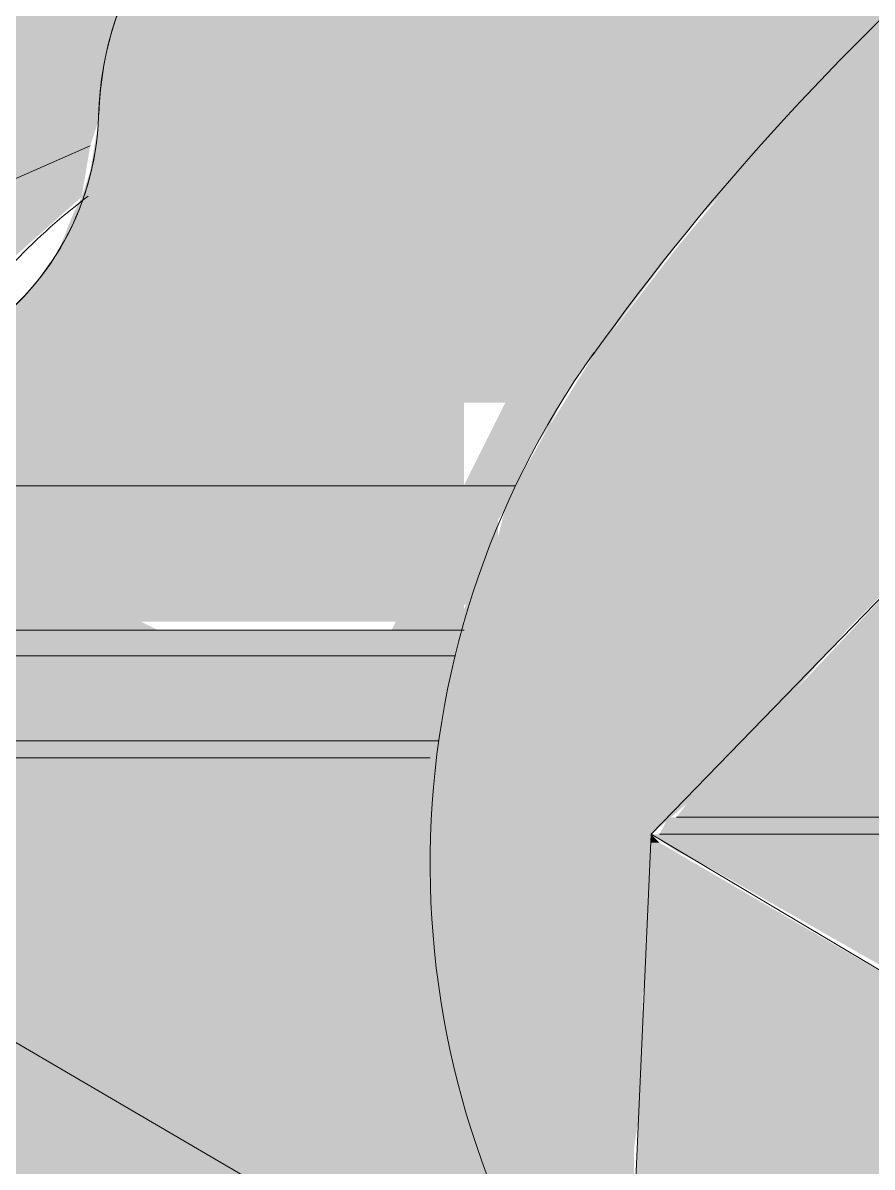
# Model space of a CAD drawing. Header units: metres. Extents: x 3162.2 to 3239.3, y 1435.1 to 1475.8.
# Drawn here: x 3191.2316 to 3191.3277, y 1452.5736 to 1452.7031 of the extents above; entities that cross this region are included whole.
import ezdxf

# ---------------------------------------------------------------- set-up
doc = ezdxf.new("R2010")
doc.units = ezdxf.units.M
doc.layers.add('PDF2_Geometry', color=7, linetype='Continuous')
doc.layers.add('PDF2_Solid Fills', color=7, linetype='Continuous', true_color=0x636466)

msp = doc.modelspace()

# ---------------------------------------------------------------- linework, layer by layer
at = {"layer": 'PDF2_Geometry', "lineweight": 0}
for points in [[(3191.343325619978, 1452.716760320411, -0.04761619065739273), (3191.387688627612, 1452.747688274846, 0.04761619065739273), (3191.343325619978, 1452.716760320411, 0.06165347315236008), (3191.296077768816, 1452.665386770905, -0.06165347315236008)], [(3191.239039717395, 1452.683437761664, 0.04106610892669518), (3191.230769065698, 1452.676080671895, 0.05561611291168045), (3191.22170999522, 1452.664136523237, -0.05561611291168045), (3191.230769065698, 1452.676080671895, -0.04106610892669518)], [(3191.296279686783, 1452.665742475079, 0.3135800998404081), (3191.294837147692, 1452.552070440902, -0.3135800998404081)]]:
    msp.add_lwpolyline(points, format="xyb", close=True, dxfattribs=at)
msp.add_lwpolyline([(3191.263918586109, 1452.72673318747, 0.2968983725547528), (3191.240241833304, 1452.692708376651, -0.2968983725547528), (3191.263918586109, 1452.72673318747, 0.2968983725547528), (3191.240203327128, 1452.692487205597, -0.2575529019593749), (3191.224912507013, 1452.666646644155, 0.254700866880805), (3191.213314436947, 1452.64732615264, -0.3494913931173795), (3191.198763903851, 1452.630765832731, 0.3494913931173795), (3191.21327593077, 1452.647518444062, -0.254700866880805), (3191.224912507013, 1452.666646644155, 0.254700866880805), (3191.213314436947, 1452.64732615264, -0.3494913931173795), (3191.198763903851, 1452.630765832731)], format="xyb", dxfattribs=at)
for points in [[(3191.239260887489, 1452.689130907596), (3191.016148174811, 1452.591038249436)], [(3191.294077372931, 1452.550647154899), (3191.312349534746, 1452.561225774897), (3191.294077372931, 1452.550647154899), (3191.175789167503, 1452.619889031248)], [(3191.336391852922, 1452.547762076718), (3191.338315238376, 1452.590076556709), (3191.302732607475, 1452.611233796704), (3191.300809222021, 1452.567957623987)]]:
    msp.add_lwpolyline(points, close=True, dxfattribs=at)
for points in [[(3191.016148174811, 1452.591038249436), (3191.239260887489, 1452.689130907596)], [(3191.334468467468, 1452.643931349424), (3191.370051098369, 1452.623735802156), (3191.413327271086, 1452.627582573064), (3191.411403885633, 1452.607387025796), (3191.413327271086, 1452.627582573064), (3191.376782947458, 1452.648739813059), (3191.334468467468, 1452.643931349424), (3191.302732607475, 1452.611233796704), (3191.334468467468, 1452.643931349424), (3191.376782947458, 1452.648739813059), (3191.413327271086, 1452.627582573064)], [(3191.302732607475, 1452.611233796704), (3191.338315238376, 1452.590076556709), (3191.302732607475, 1452.611233796704), (3191.300809222021, 1452.567957623987), (3191.302732607475, 1452.611233796704), (3191.334468467468, 1452.643931349424), (3191.370051098369, 1452.623735802156), (3191.338315238376, 1452.590076556709), (3191.336391852922, 1452.547762076718), (3191.365242634734, 1452.550647154899), (3191.336391852922, 1452.547762076718), (3191.300809222021, 1452.567957623987), (3191.336391852922, 1452.547762076718), (3191.365242634734, 1452.550647154899)], [(3191.312349534746, 1452.561225774897), (3191.294077372931, 1452.550647154899), (3191.175789167503, 1452.619889031248)]]:
    msp.add_lwpolyline(points, dxfattribs=at)
at = {"layer": 'PDF2_Geometry', "color": 252, "lineweight": 0, "true_color": 0x939598, "const_width": 0.0515361530748975}
msp.add_lwpolyline([(3191.245031043851, 1452.635276114881), (3191.244550197488, 1452.634314422154), (3191.281575367479, 1452.634314422154), (3191.281575367479, 1452.634314422154)], dxfattribs=at)
at = {"layer": 'PDF2_Geometry', "color": 252, "lineweight": 0, "true_color": 0x939598}
for points in [[(3191.287345523842, 1452.650663198513), (3191.213295183858, 1452.650663198513), (3191.287345523842, 1452.650663198513)], [(3191.281575367479, 1452.634314422154), (3191.207525027496, 1452.634314422154), (3191.281575367479, 1452.634314422154)], [(3191.281575367479, 1452.634314422154), (3191.207525027496, 1452.634314422154), (3191.281575367479, 1452.634314422154)], [(3191.280613674753, 1452.634314422154), (3191.207525027496, 1452.634314422154), (3191.280613674753, 1452.634314422154)], [(3191.280613674753, 1452.631429343972), (3191.202716563861, 1452.631429343972), (3191.280613674753, 1452.631429343972)], [(3191.278690289298, 1452.621812416702), (3191.173865782049, 1452.621812416702), (3191.278690289298, 1452.621812416702)], [(3191.277728596572, 1452.619889031248), (3191.174827474776, 1452.619889031248), (3191.277728596572, 1452.619889031248)]]:
    msp.add_lwpolyline(points, dxfattribs=at)
at = {"layer": 'PDF2_Geometry', "color": 251, "lineweight": 0, "true_color": 0x636466}
for points in [[(3191.360434171098, 1452.613157182158), (3191.305617685656, 1452.613157182158), (3191.360434171098, 1452.613157182158)], [(3191.358510785645, 1452.611233796704), (3191.303694300202, 1452.611233796704), (3191.358510785645, 1452.611233796704)]]:
    msp.add_lwpolyline(points, dxfattribs=at)
at = {"layer": 'PDF2_Geometry', "color": 150, "lineweight": 0, "true_color": 0x007fff}
msp.add_circle((3191.319564630874, 1452.628065820103), 0.6621230419091585, dxfattribs=at)
at = {"layer": 'PDF2_Geometry', "lineweight": 0}
for centre, radius, start, end in [((3191.527225570517, 1452.500215461957), 0.284096581343518, 130.3394615304569, 144.4515341297586), ((3191.20896389077, 1452.693453364691), 0.03125437325216621, 300.4573161724089, 358.2285468243243), ((3191.20896389077, 1452.693453364691), 0.03125437325216621, 300.4573161724089, 358.2285468243243), ((3191.279616946368, 1452.629494508982), 0.06750100755545003, 126.9512408209949, 136.3576143714962), ((3191.377271495741, 1452.607869489568), 0.09954373697171132, 144.4521616290178, 214.0937082354693)]:
    msp.add_arc(centre, radius, start, end, dxfattribs=at)
at = {"layer": 'PDF2_Solid Fills', "color": 252, "true_color": 0x939598, "transparency": 33554559}
for points in [[(3191.343123702011, 1452.716058303954), (3191.505649772884, 1452.700671220321), (3191.325813232924, 1452.700671220321)], [(3191.243107658398, 1452.706441376683), (3191.325813232924, 1452.700671220321), (3191.241184272943, 1452.700671220321)], [(3191.331583389287, 1452.706441376683), (3191.243107658398, 1452.706441376683), (3191.325813232924, 1452.700671220321)], [(3191.325813232924, 1452.700671220321), (3191.241184272943, 1452.700671220321), (3191.324851540197, 1452.698747834866)], [(3191.241184272943, 1452.700671220321), (3191.324851540197, 1452.698747834866), (3191.241184272943, 1452.698747834866)], [(3191.325813232924, 1452.700671220321), (3191.504688080157, 1452.686245829415), (3191.312349534746, 1452.686245829415)], [(3191.505649772884, 1452.700671220321), (3191.325813232924, 1452.700671220321), (3191.504688080157, 1452.686245829415)], [(3191.241184272943, 1452.698747834866), (3191.318119691108, 1452.692015985777), (3191.240222580216, 1452.692015985777)], [(3191.324851540197, 1452.698747834866), (3191.241184272943, 1452.698747834866), (3191.318119691108, 1452.692015985777)], [(3191.240222580216, 1452.692015985777), (3191.313311227472, 1452.686245829415), (3191.239260887489, 1452.686245829415)], [(3191.318119691108, 1452.692015985777), (3191.240222580216, 1452.692015985777), (3191.313311227472, 1452.686245829415)], [(3191.239260887489, 1452.686245829415), (3191.310426149291, 1452.683360751234), (3191.238299194762, 1452.683360751234)], [(3191.313311227472, 1452.686245829415), (3191.239260887489, 1452.686245829415), (3191.310426149291, 1452.683360751234)], [(3191.312349534746, 1452.686245829415), (3191.509496543792, 1452.683360751234), (3191.310426149291, 1452.683360751234)], [(3191.504688080157, 1452.686245829415), (3191.312349534746, 1452.686245829415), (3191.509496543792, 1452.683360751234)], [(3191.238299194762, 1452.683360751234), (3191.308502763838, 1452.681437365779), (3191.237337502035, 1452.681437365779)], [(3191.310426149291, 1452.683360751234), (3191.238299194762, 1452.683360751234), (3191.308502763838, 1452.681437365779)], [(3191.310426149291, 1452.683360751234), (3191.519113471063, 1452.677590594871), (3191.305617685656, 1452.677590594871)], [(3191.509496543792, 1452.683360751234), (3191.310426149291, 1452.683360751234), (3191.519113471063, 1452.677590594871)], [(3191.237337502035, 1452.681437365779), (3191.304655992929, 1452.676628902144), (3191.235414116581, 1452.676628902144)], [(3191.308502763838, 1452.681437365779), (3191.237337502035, 1452.681437365779), (3191.304655992929, 1452.676628902144)], [(3191.305617685656, 1452.677590594871), (3191.509496543792, 1452.66508858942), (3191.296000758386, 1452.66508858942)], [(3191.519113471063, 1452.677590594871), (3191.305617685656, 1452.677590594871), (3191.509496543792, 1452.66508858942)], [(3191.235414116581, 1452.676628902144), (3191.301770914748, 1452.672782131236), (3191.2325290384, 1452.672782131236)], [(3191.304655992929, 1452.676628902144), (3191.235414116581, 1452.676628902144), (3191.301770914748, 1452.672782131236)], [(3191.2325290384, 1452.672782131236), (3191.298885836567, 1452.668935360328), (3191.228682267491, 1452.668935360328)], [(3191.301770914748, 1452.672782131236), (3191.2325290384, 1452.672782131236), (3191.298885836567, 1452.668935360328)], [(3191.228682267491, 1452.668935360328), (3191.296962451113, 1452.666050282146), (3191.224835496583, 1452.666050282146)], [(3191.298885836567, 1452.668935360328), (3191.228682267491, 1452.668935360328), (3191.296962451113, 1452.666050282146)], [(3191.224835496583, 1452.666050282146), (3191.296000758386, 1452.66508858942), (3191.222912111129, 1452.66508858942)], [(3191.296962451113, 1452.666050282146), (3191.224835496583, 1452.666050282146), (3191.296000758386, 1452.66508858942)], [(3191.220988725675, 1452.664126896692), (3191.293115680205, 1452.661241818511), (3191.218103647494, 1452.661241818511)], [(3191.222912111129, 1452.66508858942), (3191.295039065658, 1452.664126896692), (3191.220988725675, 1452.664126896692)], [(3191.295039065658, 1452.664126896692), (3191.220988725675, 1452.664126896692), (3191.293115680205, 1452.661241818511)], [(3191.296000758386, 1452.66508858942), (3191.222912111129, 1452.66508858942), (3191.295039065658, 1452.664126896692)], [(3191.296000758386, 1452.66508858942), (3191.503726387431, 1452.657395047603), (3191.29119229475, 1452.657395047603)], [(3191.509496543792, 1452.66508858942), (3191.296000758386, 1452.66508858942), (3191.503726387431, 1452.657395047603)], [(3191.218103647494, 1452.661241818511), (3191.29119229475, 1452.657395047603), (3191.21618026204, 1452.657395047603)], [(3191.293115680205, 1452.661241818511), (3191.218103647494, 1452.661241818511), (3191.29119229475, 1452.657395047603)], [(3191.21618026204, 1452.657395047603), (3191.289268909296, 1452.654509969422), (3191.214256876585, 1452.654509969422)], [(3191.29119229475, 1452.657395047603), (3191.21618026204, 1452.657395047603), (3191.289268909296, 1452.654509969422)], [(3191.29119229475, 1452.657395047603), (3191.496994538341, 1452.650663198513), (3191.287345523842, 1452.650663198513)], [(3191.503726387431, 1452.657395047603), (3191.29119229475, 1452.657395047603), (3191.496994538341, 1452.650663198513)], [(3191.214256876585, 1452.654509969422), (3191.287345523842, 1452.650663198513), (3191.213295183858, 1452.650663198513)], [(3191.289268909296, 1452.654509969422), (3191.214256876585, 1452.654509969422), (3191.287345523842, 1452.650663198513)], [(3191.213295183858, 1452.650663198513), (3191.287345523842, 1452.650663198513), (3191.287345523842, 1452.650663198513)], [(3191.213295183858, 1452.650663198513), (3191.287345523842, 1452.650663198513), (3191.287345523842, 1452.650663198513)], [(3191.287345523842, 1452.650663198513), (3191.287345523842, 1452.650663198513), (3191.213295183858, 1452.650663198513)], [(3191.287345523842, 1452.650663198513), (3191.213295183858, 1452.650663198513), (3191.287345523842, 1452.649701505787)], [(3191.213295183858, 1452.650663198513), (3191.287345523842, 1452.649701505787), (3191.213295183858, 1452.649701505787)], [(3191.287345523842, 1452.649701505787), (3191.213295183858, 1452.649701505787), (3191.285422138388, 1452.646816427605)], [(3191.213295183858, 1452.649701505787), (3191.285422138388, 1452.646816427605), (3191.213295183858, 1452.646816427605)], [(3191.287345523842, 1452.649701505787), (3191.495071152887, 1452.648739813059), (3191.286383831115, 1452.648739813059)], [(3191.496994538341, 1452.650663198513), (3191.287345523842, 1452.650663198513), (3191.496994538341, 1452.649701505787)], [(3191.287345523842, 1452.650663198513), (3191.496994538341, 1452.649701505787), (3191.287345523842, 1452.649701505787)], [(3191.496994538341, 1452.649701505787), (3191.287345523842, 1452.649701505787), (3191.495071152887, 1452.648739813059)], [(3191.286383831115, 1452.648739813059), (3191.344085394738, 1452.644893042151), (3191.285422138388, 1452.644893042151)], [(3191.376782947458, 1452.648739813059), (3191.286383831115, 1452.648739813059), (3191.344085394738, 1452.644893042151)], [(3191.213295183858, 1452.646816427605), (3191.285422138388, 1452.644893042151), (3191.212333491132, 1452.644893042151)], [(3191.285422138388, 1452.646816427605), (3191.213295183858, 1452.646816427605), (3191.285422138388, 1452.644893042151)], [(3191.212333491132, 1452.644893042151), (3191.285422138388, 1452.644893042151), (3191.285422138388, 1452.644893042151)], [(3191.285422138388, 1452.644893042151), (3191.285422138388, 1452.644893042151), (3191.212333491132, 1452.644893042151)], [(3191.285422138388, 1452.644893042151), (3191.212333491132, 1452.644893042151), (3191.284460445661, 1452.642969656697)], [(3191.212333491132, 1452.644893042151), (3191.284460445661, 1452.642969656697), (3191.212333491132, 1452.642969656697)], [(3191.285422138388, 1452.644893042151), (3191.334468467468, 1452.643931349424), (3191.284460445661, 1452.643931349424)], [(3191.343123702011, 1452.644893042151), (3191.343123702011, 1452.644893042151), (3191.285422138388, 1452.644893042151)], [(3191.343123702011, 1452.644893042151), (3191.285422138388, 1452.644893042151), (3191.344085394738, 1452.644893042151)], [(3191.343123702011, 1452.644893042151), (3191.285422138388, 1452.644893042151), (3191.334468467468, 1452.643931349424)], [(3191.284460445661, 1452.643931349424), (3191.324851540197, 1452.634314422154), (3191.280613674753, 1452.634314422154)], [(3191.334468467468, 1452.643931349424), (3191.284460445661, 1452.643931349424), (3191.324851540197, 1452.634314422154)], [(3191.212333491132, 1452.642969656697), (3191.283498752934, 1452.640084578516), (3191.211371798404, 1452.640084578516)], [(3191.284460445661, 1452.642969656697), (3191.212333491132, 1452.642969656697), (3191.283498752934, 1452.640084578516)], [(3191.283498752934, 1452.640084578516), (3191.211371798404, 1452.640084578516), (3191.282537060206, 1452.639122885789)], [(3191.211371798404, 1452.640084578516), (3191.282537060206, 1452.639122885789), (3191.211371798404, 1452.639122885789)], [(3191.210410105677, 1452.638161193062), (3191.282537060206, 1452.637199500335), (3191.209448412951, 1452.637199500335)], [(3191.211371798404, 1452.639122885789), (3191.282537060206, 1452.638161193062), (3191.210410105677, 1452.638161193062)], [(3191.282537060206, 1452.638161193062), (3191.210410105677, 1452.638161193062), (3191.282537060206, 1452.637199500335)], [(3191.211371798404, 1452.639122885789), (3191.282537060206, 1452.639122885789), (3191.282537060206, 1452.639122885789)], [(3191.282537060206, 1452.639122885789), (3191.282537060206, 1452.639122885789), (3191.211371798404, 1452.639122885789)], [(3191.211371798404, 1452.639122885789), (3191.282537060206, 1452.639122885789), (3191.282537060206, 1452.639122885789)], [(3191.282537060206, 1452.639122885789), (3191.282537060206, 1452.639122885789), (3191.211371798404, 1452.639122885789)], [(3191.282537060206, 1452.639122885789), (3191.211371798404, 1452.639122885789), (3191.282537060206, 1452.638161193062)], [(3191.209448412951, 1452.637199500335), (3191.281575367479, 1452.635276114881), (3191.208486720223, 1452.635276114881)], [(3191.281575367479, 1452.637199500335), (3191.281575367479, 1452.637199500335), (3191.209448412951, 1452.637199500335)], [(3191.281575367479, 1452.637199500335), (3191.209448412951, 1452.637199500335), (3191.282537060206, 1452.637199500335)], [(3191.209448412951, 1452.637199500335), (3191.281575367479, 1452.637199500335), (3191.281575367479, 1452.637199500335)], [(3191.281575367479, 1452.637199500335), (3191.281575367479, 1452.637199500335), (3191.209448412951, 1452.637199500335)], [(3191.281575367479, 1452.637199500335), (3191.209448412951, 1452.637199500335), (3191.281575367479, 1452.635276114881)], [(3191.206563334769, 1452.634314422154), (3191.280613674753, 1452.633352729426), (3191.205601642042, 1452.633352729426)], [(3191.207525027496, 1452.634314422154), (3191.280613674753, 1452.634314422154), (3191.206563334769, 1452.634314422154)], [(3191.206563334769, 1452.634314422154), (3191.280613674753, 1452.634314422154), (3191.280613674753, 1452.634314422154)], [(3191.280613674753, 1452.634314422154), (3191.280613674753, 1452.634314422154), (3191.206563334769, 1452.634314422154)], [(3191.280613674753, 1452.634314422154), (3191.206563334769, 1452.634314422154), (3191.280613674753, 1452.633352729426)], [(3191.280613674753, 1452.634314422154), (3191.280613674753, 1452.634314422154), (3191.207525027496, 1452.634314422154)], [(3191.280613674753, 1452.634314422154), (3191.207525027496, 1452.634314422154), (3191.281575367479, 1452.634314422154)], [(3191.280613674753, 1452.634314422154), (3191.319081383835, 1452.627582573064), (3191.279651982025, 1452.627582573064)], [(3191.280613674753, 1452.634314422154), (3191.324851540197, 1452.634314422154), (3191.324851540197, 1452.634314422154)], [(3191.324851540197, 1452.634314422154), (3191.324851540197, 1452.634314422154), (3191.280613674753, 1452.634314422154)], [(3191.324851540197, 1452.634314422154), (3191.280613674753, 1452.634314422154), (3191.319081383835, 1452.627582573064)], [(3191.205601642042, 1452.633352729426), (3191.280613674753, 1452.6323910367), (3191.204639949315, 1452.6323910367)], [(3191.280613674753, 1452.633352729426), (3191.205601642042, 1452.633352729426), (3191.280613674753, 1452.6323910367)], [(3191.204639949315, 1452.6323910367), (3191.280613674753, 1452.631429343972), (3191.202716563861, 1452.631429343972)], [(3191.204639949315, 1452.6323910367), (3191.280613674753, 1452.6323910367), (3191.280613674753, 1452.6323910367)], [(3191.280613674753, 1452.6323910367), (3191.280613674753, 1452.6323910367), (3191.204639949315, 1452.6323910367)], [(3191.204639949315, 1452.6323910367), (3191.280613674753, 1452.6323910367), (3191.280613674753, 1452.6323910367)], [(3191.280613674753, 1452.6323910367), (3191.280613674753, 1452.6323910367), (3191.204639949315, 1452.6323910367)], [(3191.280613674753, 1452.6323910367), (3191.204639949315, 1452.6323910367), (3191.280613674753, 1452.631429343972)], [(3191.198869792952, 1452.630467651245), (3191.280613674753, 1452.629505958518), (3191.195984714771, 1452.629505958518)], [(3191.201754871134, 1452.631429343972), (3191.280613674753, 1452.630467651245), (3191.198869792952, 1452.630467651245)], [(3191.280613674753, 1452.630467651245), (3191.198869792952, 1452.630467651245), (3191.280613674753, 1452.629505958518)], [(3191.202716563861, 1452.631429343972), (3191.280613674753, 1452.631429343972), (3191.201754871134, 1452.631429343972)], [(3191.201754871134, 1452.631429343972), (3191.280613674753, 1452.631429343972), (3191.280613674753, 1452.631429343972)], [(3191.280613674753, 1452.631429343972), (3191.280613674753, 1452.631429343972), (3191.201754871134, 1452.631429343972)], [(3191.201754871134, 1452.631429343972), (3191.280613674753, 1452.631429343972), (3191.280613674753, 1452.631429343972)], [(3191.280613674753, 1452.631429343972), (3191.280613674753, 1452.631429343972), (3191.201754871134, 1452.631429343972)], [(3191.280613674753, 1452.631429343972), (3191.201754871134, 1452.631429343972), (3191.280613674753, 1452.630467651245)], [(3191.202716563861, 1452.631429343972), (3191.280613674753, 1452.631429343972), (3191.280613674753, 1452.631429343972)], [(3191.280613674753, 1452.631429343972), (3191.280613674753, 1452.631429343972), (3191.202716563861, 1452.631429343972)], [(3191.279651982025, 1452.629505958518), (3191.173865782049, 1452.629505958518), (3191.279651982025, 1452.627582573064)], [(3191.173865782049, 1452.629505958518), (3191.279651982025, 1452.627582573064), (3191.173865782049, 1452.627582573064)], [(3191.195984714771, 1452.629505958518), (3191.279651982025, 1452.629505958518), (3191.19309963659, 1452.629505958518)], [(3191.280613674753, 1452.629505958518), (3191.195984714771, 1452.629505958518), (3191.279651982025, 1452.629505958518)], [(3191.173865782049, 1452.627582573064), (3191.279651982025, 1452.627582573064), (3191.279651982025, 1452.627582573064)], [(3191.279651982025, 1452.627582573064), (3191.279651982025, 1452.627582573064), (3191.173865782049, 1452.627582573064)], [(3191.279651982025, 1452.627582573064), (3191.173865782049, 1452.627582573064), (3191.278690289298, 1452.621812416702)], [(3191.173865782049, 1452.627582573064), (3191.278690289298, 1452.621812416702), (3191.173865782049, 1452.621812416702)], [(3191.279651982025, 1452.627582573064), (3191.309464456564, 1452.617965645793), (3191.277728596572, 1452.617965645793)], [(3191.279651982025, 1452.627582573064), (3191.319081383835, 1452.627582573064), (3191.319081383835, 1452.627582573064)], [(3191.319081383835, 1452.627582573064), (3191.319081383835, 1452.627582573064), (3191.279651982025, 1452.627582573064)], [(3191.319081383835, 1452.627582573064), (3191.279651982025, 1452.627582573064), (3191.309464456564, 1452.617965645793)], [(3191.173865782049, 1452.621812416702), (3191.278690289298, 1452.621812416702), (3191.278690289298, 1452.621812416702)], [(3191.278690289298, 1452.621812416702), (3191.173865782049, 1452.621812416702), (3191.278690289298, 1452.620850723975)], [(3191.173865782049, 1452.621812416702), (3191.278690289298, 1452.620850723975), (3191.173865782049, 1452.620850723975)], [(3191.278690289298, 1452.620850723975), (3191.173865782049, 1452.620850723975), (3191.174827474776, 1452.620850723975)], [(3191.173865782049, 1452.620850723975), (3191.278690289298, 1452.620850723975), (3191.278690289298, 1452.620850723975)], [(3191.278690289298, 1452.620850723975), (3191.174827474776, 1452.620850723975), (3191.278690289298, 1452.619889031248)], [(3191.174827474776, 1452.620850723975), (3191.278690289298, 1452.619889031248), (3191.174827474776, 1452.619889031248)], [(3191.277728596572, 1452.619889031248), (3191.277728596572, 1452.619889031248), (3191.174827474776, 1452.619889031248)], [(3191.277728596572, 1452.619889031248), (3191.174827474776, 1452.619889031248), (3191.278690289298, 1452.619889031248)], [(3191.174827474776, 1452.619889031248), (3191.277728596572, 1452.619889031248), (3191.175789167503, 1452.619889031248)], [(3191.277728596572, 1452.619889031248), (3191.175789167503, 1452.619889031248), (3191.277728596572, 1452.617965645793)], [(3191.175789167503, 1452.619889031248), (3191.277728596572, 1452.617965645793), (3191.177712552957, 1452.617965645793)], [(3191.277728596572, 1452.617965645793), (3191.177712552957, 1452.617965645793), (3191.277728596572, 1452.617003953067)], [(3191.177712552957, 1452.617965645793), (3191.277728596572, 1452.617003953067), (3191.178674245684, 1452.617003953067)], [(3191.309464456564, 1452.617965645793), (3191.277728596572, 1452.617965645793), (3191.309464456564, 1452.617003953067)], [(3191.277728596572, 1452.617965645793), (3191.309464456564, 1452.617003953067), (3191.277728596572, 1452.617003953067)], [(3191.277728596572, 1452.617003953067), (3191.178674245684, 1452.617003953067), (3191.180597631138, 1452.617003953067)], [(3191.178674245684, 1452.617003953067), (3191.277728596572, 1452.617003953067), (3191.277728596572, 1452.617003953067)], [(3191.277728596572, 1452.617003953067), (3191.180597631138, 1452.617003953067), (3191.277728596572, 1452.610272103977)], [(3191.180597631138, 1452.617003953067), (3191.277728596572, 1452.610272103977), (3191.192137943863, 1452.610272103977)], [(3191.309464456564, 1452.617003953067), (3191.277728596572, 1452.617003953067), (3191.302732607475, 1452.611233796704)], [(3191.277728596572, 1452.617003953067), (3191.302732607475, 1452.611233796704), (3191.277728596572, 1452.611233796704)], [(3191.302732607475, 1452.611233796704), (3191.277728596572, 1452.611233796704), (3191.302732607475, 1452.610272103977)], [(3191.277728596572, 1452.611233796704), (3191.302732607475, 1452.610272103977), (3191.277728596572, 1452.610272103977)], [(3191.277728596572, 1452.610272103977), (3191.192137943863, 1452.610272103977), (3191.277728596572, 1452.607387025796)], [(3191.192137943863, 1452.610272103977), (3191.277728596572, 1452.607387025796), (3191.195984714771, 1452.607387025796)], [(3191.302732607475, 1452.610272103977), (3191.277728596572, 1452.610272103977), (3191.302732607475, 1452.607387025796)], [(3191.277728596572, 1452.610272103977), (3191.302732607475, 1452.607387025796), (3191.277728596572, 1452.607387025796)], [(3191.277728596572, 1452.607387025796), (3191.195984714771, 1452.607387025796), (3191.277728596572, 1452.601616869434)], [(3191.195984714771, 1452.607387025796), (3191.277728596572, 1452.601616869434), (3191.207525027496, 1452.601616869434)], [(3191.302732607475, 1452.607387025796), (3191.277728596572, 1452.607387025796), (3191.302732607475, 1452.600655176707)], [(3191.277728596572, 1452.607387025796), (3191.302732607475, 1452.600655176707), (3191.277728596572, 1452.600655176707)], [(3191.277728596572, 1452.601616869434), (3191.207525027496, 1452.601616869434), (3191.277728596572, 1452.600655176707)], [(3191.207525027496, 1452.601616869434), (3191.277728596572, 1452.600655176707), (3191.208486720223, 1452.600655176707)], [(3191.277728596572, 1452.600655176707), (3191.208486720223, 1452.600655176707), (3191.277728596572, 1452.59969348398)], [(3191.208486720223, 1452.600655176707), (3191.277728596572, 1452.59969348398), (3191.210410105677, 1452.59969348398)], [(3191.302732607475, 1452.600655176707), (3191.277728596572, 1452.600655176707), (3191.302732607475, 1452.59969348398)], [(3191.277728596572, 1452.600655176707), (3191.302732607475, 1452.59969348398), (3191.277728596572, 1452.59969348398)], [(3191.277728596572, 1452.59969348398), (3191.210410105677, 1452.59969348398), (3191.278690289298, 1452.59296163489)], [(3191.210410105677, 1452.59969348398), (3191.278690289298, 1452.59296163489), (3191.221950418402, 1452.59296163489)], [(3191.302732607475, 1452.59969348398), (3191.277728596572, 1452.59969348398), (3191.301770914748, 1452.59296163489)], [(3191.277728596572, 1452.59969348398), (3191.301770914748, 1452.59296163489), (3191.278690289298, 1452.59296163489)], [(3191.278690289298, 1452.59296163489), (3191.221950418402, 1452.59296163489), (3191.279651982025, 1452.584306400347)], [(3191.221950418402, 1452.59296163489), (3191.279651982025, 1452.584306400347), (3191.236375809308, 1452.584306400347)], [(3191.301770914748, 1452.59296163489), (3191.278690289298, 1452.59296163489), (3191.301770914748, 1452.58334470762)], [(3191.278690289298, 1452.59296163489), (3191.301770914748, 1452.58334470762), (3191.279651982025, 1452.58334470762)], [(3191.279651982025, 1452.584306400347), (3191.236375809308, 1452.584306400347), (3191.279651982025, 1452.58334470762)], [(3191.236375809308, 1452.584306400347), (3191.279651982025, 1452.58334470762), (3191.238299194762, 1452.58334470762)], [(3191.279651982025, 1452.58334470762), (3191.238299194762, 1452.58334470762), (3191.280613674753, 1452.582383014892)], [(3191.238299194762, 1452.58334470762), (3191.280613674753, 1452.582383014892), (3191.240222580216, 1452.582383014892)], [(3191.280613674753, 1452.582383014892), (3191.240222580216, 1452.582383014892), (3191.282537060206, 1452.575651165803)], [(3191.240222580216, 1452.582383014892), (3191.282537060206, 1452.575651165803), (3191.250801200214, 1452.575651165803)], [(3191.301770914748, 1452.58334470762), (3191.279651982025, 1452.58334470762), (3191.301770914748, 1452.582383014892)], [(3191.279651982025, 1452.58334470762), (3191.301770914748, 1452.582383014892), (3191.280613674753, 1452.582383014892)], [(3191.301770914748, 1452.582383014892), (3191.280613674753, 1452.582383014892), (3191.300809222021, 1452.575651165803)], [(3191.280613674753, 1452.582383014892), (3191.300809222021, 1452.575651165803), (3191.282537060206, 1452.575651165803)], [(3191.282537060206, 1452.575651165803), (3191.250801200214, 1452.575651165803), (3191.285422138388, 1452.567957623987)], [(3191.250801200214, 1452.575651165803), (3191.285422138388, 1452.567957623987), (3191.264264898392, 1452.567957623987)], [(3191.300809222021, 1452.575651165803), (3191.282537060206, 1452.575651165803), (3191.300809222021, 1452.567957623987)], [(3191.282537060206, 1452.575651165803), (3191.300809222021, 1452.567957623987), (3191.285422138388, 1452.567957623987)]]:
    msp.add_solid(points, dxfattribs=at)
at = {"layer": 'PDF2_Solid Fills', "color": 3, "transparency": 33554559}
for points in [[(3191.217141954767, 1452.706441376683), (3191.241184272943, 1452.698747834866), (3191.200793178406, 1452.698747834866)], [(3191.243107658398, 1452.706441376683), (3191.217141954767, 1452.706441376683), (3191.241184272943, 1452.698747834866)], [(3191.200793178406, 1452.698747834866), (3191.240222580216, 1452.692015985777), (3191.184444402047, 1452.692015985777)], [(3191.241184272943, 1452.698747834866), (3191.200793178406, 1452.698747834866), (3191.240222580216, 1452.692015985777)], [(3191.184444402047, 1452.692015985777), (3191.239260887489, 1452.689130907596), (3191.17675086023, 1452.689130907596)], [(3191.240222580216, 1452.692015985777), (3191.184444402047, 1452.692015985777), (3191.239260887489, 1452.689130907596)], [(3191.239260887489, 1452.689130907596), (3191.17675086023, 1452.689130907596), (3191.227720574764, 1452.683360751234)], [(3191.239260887489, 1452.689130907596), (3191.238299194762, 1452.683360751234), (3191.227720574764, 1452.683360751234)], [(3191.238299194762, 1452.683360751234), (3191.227720574764, 1452.683360751234), (3191.229643960218, 1452.675667209417)]]:
    msp.add_solid(points, dxfattribs=at)
at = {"layer": 'PDF2_Solid Fills', "transparency": 33554559}
for points in [[(3191.334468467468, 1452.643931349424), (3191.362357556553, 1452.627582573064), (3191.319081383835, 1452.627582573064)], [(3191.319081383835, 1452.627582573064), (3191.370051098369, 1452.623735802156), (3191.315234612927, 1452.623735802156)], [(3191.362357556553, 1452.627582573064), (3191.319081383835, 1452.627582573064), (3191.370051098369, 1452.623735802156)], [(3191.315234612927, 1452.623735802156), (3191.365242634734, 1452.617965645793), (3191.309464456564, 1452.617965645793)], [(3191.370051098369, 1452.623735802156), (3191.315234612927, 1452.623735802156), (3191.365242634734, 1452.617965645793)], [(3191.309464456564, 1452.617965645793), (3191.364280942007, 1452.617003953067), (3191.308502763838, 1452.617003953067)], [(3191.309464456564, 1452.617965645793), (3191.365242634734, 1452.617965645793), (3191.365242634734, 1452.617965645793)], [(3191.365242634734, 1452.617965645793), (3191.365242634734, 1452.617965645793), (3191.309464456564, 1452.617965645793)], [(3191.364280942007, 1452.617965645793), (3191.364280942007, 1452.617965645793), (3191.309464456564, 1452.617965645793)], [(3191.364280942007, 1452.617965645793), (3191.309464456564, 1452.617965645793), (3191.365242634734, 1452.617965645793)], [(3191.364280942007, 1452.617965645793), (3191.309464456564, 1452.617965645793), (3191.364280942007, 1452.617003953067)], [(3191.308502763838, 1452.617003953067), (3191.360434171098, 1452.613157182158), (3191.305617685656, 1452.613157182158)], [(3191.364280942007, 1452.617003953067), (3191.308502763838, 1452.617003953067), (3191.360434171098, 1452.613157182158)], [(3191.304655992929, 1452.613157182158), (3191.358510785645, 1452.611233796704), (3191.303694300202, 1452.611233796704)], [(3191.305617685656, 1452.613157182158), (3191.360434171098, 1452.613157182158), (3191.304655992929, 1452.613157182158)], [(3191.360434171098, 1452.613157182158), (3191.304655992929, 1452.613157182158), (3191.358510785645, 1452.611233796704)], [(3191.302732607475, 1452.611233796704), (3191.303694300202, 1452.610272103977), (3191.302732607475, 1452.610272103977)], [(3191.303694300202, 1452.611233796704), (3191.358510785645, 1452.611233796704), (3191.302732607475, 1452.611233796704)], [(3191.358510785645, 1452.611233796704), (3191.302732607475, 1452.611233796704), (3191.35658740019, 1452.60931041125)], [(3191.302732607475, 1452.611233796704), (3191.35658740019, 1452.60931041125), (3191.305617685656, 1452.60931041125)], [(3191.302732607475, 1452.610272103977), (3191.338315238376, 1452.590076556709), (3191.301770914748, 1452.590076556709)], [(3191.303694300202, 1452.610272103977), (3191.302732607475, 1452.610272103977), (3191.338315238376, 1452.590076556709)], [(3191.305617685656, 1452.60931041125), (3191.35658740019, 1452.60931041125), (3191.35658740019, 1452.60931041125)], [(3191.35658740019, 1452.60931041125), (3191.35658740019, 1452.60931041125), (3191.305617685656, 1452.60931041125)], [(3191.35658740019, 1452.60931041125), (3191.305617685656, 1452.60931041125), (3191.354664014736, 1452.607387025796)], [(3191.305617685656, 1452.60931041125), (3191.354664014736, 1452.607387025796), (3191.309464456564, 1452.607387025796)], [(3191.309464456564, 1452.607387025796), (3191.354664014736, 1452.607387025796), (3191.354664014736, 1452.607387025796)], [(3191.354664014736, 1452.607387025796), (3191.354664014736, 1452.607387025796), (3191.309464456564, 1452.607387025796)], [(3191.354664014736, 1452.607387025796), (3191.309464456564, 1452.607387025796), (3191.343123702011, 1452.595846713071)], [(3191.309464456564, 1452.607387025796), (3191.343123702011, 1452.595846713071), (3191.329660003832, 1452.595846713071)], [(3191.301770914748, 1452.590076556709), (3191.337353545649, 1452.567957623987), (3191.300809222021, 1452.567957623987)], [(3191.301770914748, 1452.590076556709), (3191.338315238376, 1452.590076556709), (3191.338315238376, 1452.590076556709)], [(3191.338315238376, 1452.590076556709), (3191.338315238376, 1452.590076556709), (3191.301770914748, 1452.590076556709)], [(3191.338315238376, 1452.590076556709), (3191.301770914748, 1452.590076556709), (3191.337353545649, 1452.567957623987)]]:
    msp.add_solid(points, dxfattribs=at)
at = {"layer": 'PDF2_Solid Fills', "color": 31, "true_color": 0xfecc66, "transparency": 33554559}
for points in [[(3191.175789167503, 1452.619889031248), (3191.145015000237, 1452.619889031248), (3191.285422138388, 1452.556417311262)], [(3191.145015000237, 1452.619889031248), (3191.285422138388, 1452.556417311262), (3191.145015000237, 1452.556417311262)]]:
    msp.add_solid(points, dxfattribs=at)

doc.saveas('drawing.dxf')
